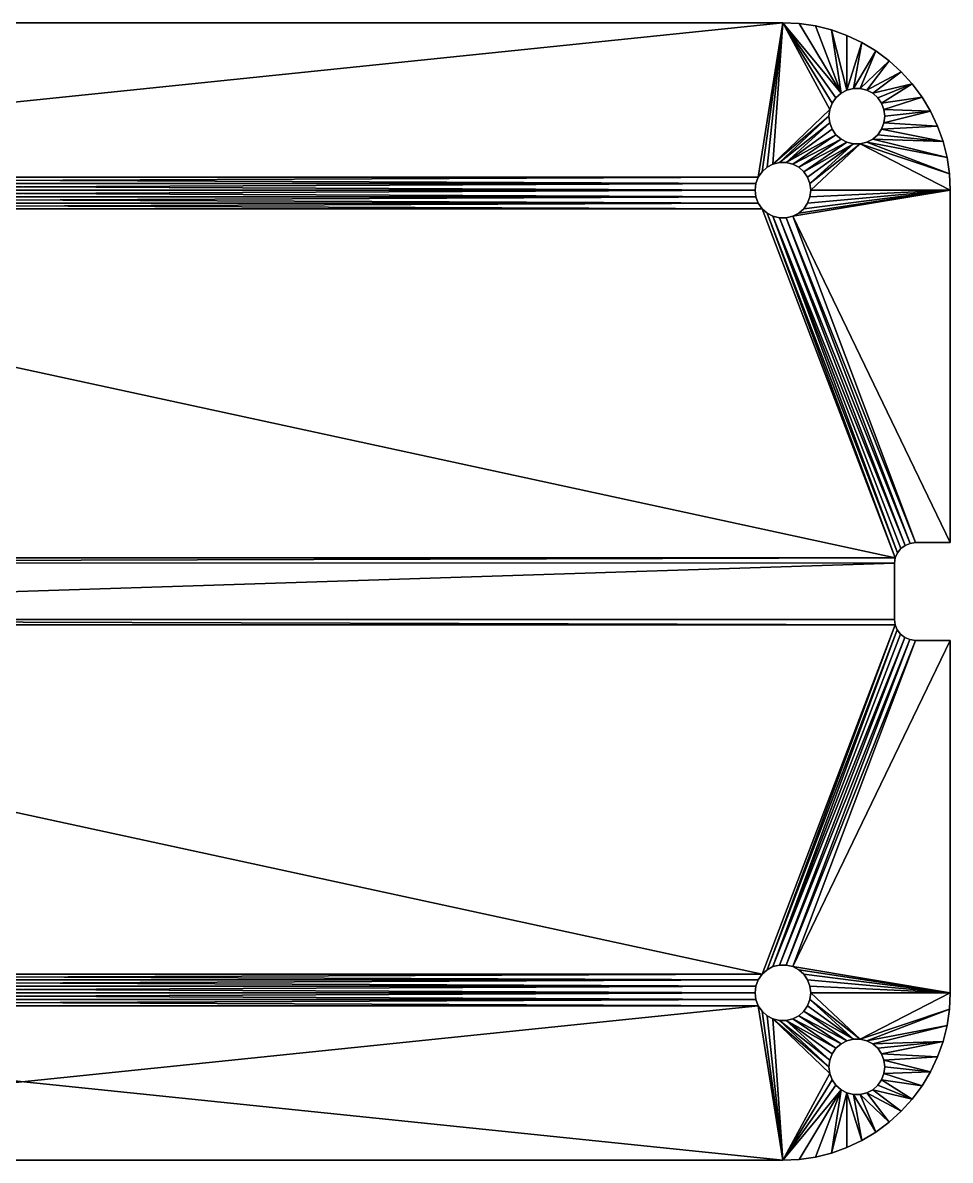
# Model space of a CAD drawing. Extents: x -30875 to 30527, y -21720 to 15906.
# Drawn here: x -174 to 30527, y -21720 to 15906 of the extents above; entities that cross this region are included whole.
import ezdxf

# ---------------------------------------------------------------- set-up
doc = ezdxf.new("R2010")
doc.units = 0
doc.layers.get('0').update_dxf_attribs({"linetype": 'CONTINUOUS'})

msp = doc.modelspace()

# ---------------------------------------------------------------- linework, layer by layer
at = {"color": 7}
for points in [[(24987, 15906), (-24517, 10795), (-25335, 15906), (24987, 15906)], [(24987, 15906), (-25335, 15906), (24987, 15906, -692), (24987, 15906)], [(24987, 15906, -692), (-25335, 15906), (-25335, 15906, -692), (24987, 15906, -692)], [(24987, 15906, -692), (-25335, 15906, -692), (-24517, 10795, -692), (24987, 15906, -692)], [(24169, 10795), (-24517, 10795), (24987, 15906), (24169, 10795)], [(-24517, 10795, -692), (24169, 10795, -692), (24987, 15906, -692), (-24517, 10795, -692)], [(24987, 15906), (24296, 10978), (24169, 10795), (24987, 15906)], [(24987, 15906, -692), (24169, 10795, -692), (24296, 10978, -692), (24987, 15906, -692)], [(24987, 15906), (24462, 11126), (24296, 10978), (24987, 15906)], [(24987, 15906, -692), (24296, 10978, -692), (24462, 11126, -692), (24987, 15906, -692)], [(24659, 11229), (24462, 11126), (24987, 15906), (24659, 11229)], [(24462, 11126, -692), (24659, 11229, -692), (24987, 15906, -692), (24462, 11126, -692)], [(26539, 13035), (24659, 11229), (24987, 15906), (26539, 13035)], [(26539, 13035, -692), (24987, 15906, -692), (24659, 11229, -692), (26539, 13035, -692)], [(25530, 15879), (26911, 13574), (24987, 15906), (25530, 15879)], [(24987, 15906), (26911, 13574), (26744, 13427), (24987, 15906)], [(24987, 15906), (26744, 13427), (26618, 13243), (24987, 15906)], [(26539, 13035), (24987, 15906), (26618, 13243), (26539, 13035)], [(25530, 15879, -692), (25530, 15879), (24987, 15906, -692), (25530, 15879, -692)], [(24987, 15906, -692), (25530, 15879), (24987, 15906), (24987, 15906, -692)], [(25530, 15879, -692), (24987, 15906, -692), (26911, 13574, -692), (25530, 15879, -692)], [(26911, 13574, -692), (24987, 15906, -692), (26744, 13427, -692), (26911, 13574, -692)], [(26744, 13427, -692), (24987, 15906, -692), (26618, 13243, -692), (26744, 13427, -692)], [(26618, 13243, -692), (24987, 15906, -692), (26539, 13035, -692), (26618, 13243, -692)], [(25530, 15879), (26068, 15800), (26911, 13574), (25530, 15879)], [(26068, 15800, -692), (26068, 15800), (25530, 15879, -692), (26068, 15800, -692)], [(25530, 15879, -692), (26068, 15800), (25530, 15879), (25530, 15879, -692)], [(26911, 13574, -692), (26068, 15800, -692), (25530, 15879, -692), (26911, 13574, -692)], [(26911, 13574), (26068, 15800), (26595, 15667), (26911, 13574)], [(26595, 15667, -692), (26595, 15667), (26068, 15800, -692), (26595, 15667, -692)], [(26068, 15800, -692), (26595, 15667), (26068, 15800), (26068, 15800, -692)], [(26911, 13574, -692), (26595, 15667, -692), (26068, 15800, -692), (26911, 13574, -692)], [(26911, 13574), (26595, 15667), (27108, 13678), (26911, 13574)], [(27108, 13678), (26595, 15667), (27107, 15484), (27108, 13678)], [(27107, 15484, -692), (27107, 15484), (26595, 15667, -692), (27107, 15484, -692)], [(26595, 15667, -692), (27107, 15484), (26595, 15667), (26595, 15667, -692)], [(27108, 13678, -692), (27107, 15484, -692), (26595, 15667, -692), (27108, 13678, -692)], [(27108, 13678, -692), (26595, 15667, -692), (26911, 13574, -692), (27108, 13678, -692)], [(27108, 13678), (27107, 15484), (27598, 15252), (27108, 13678)], [(27598, 15252, -692), (27598, 15252), (27107, 15484, -692), (27598, 15252, -692)], [(27107, 15484, -692), (27598, 15252), (27107, 15484), (27107, 15484, -692)], [(27108, 13678, -692), (27598, 15252, -692), (27107, 15484, -692), (27108, 13678, -692)], [(27108, 13678), (27598, 15252), (27324, 13731), (27108, 13678)], [(27324, 13731, -692), (27598, 15252, -692), (27108, 13678, -692), (27324, 13731, -692)], [(27324, 13731), (27598, 15252), (28065, 14972), (27324, 13731)], [(27324, 13731, -692), (28065, 14972, -692), (27598, 15252, -692), (27324, 13731, -692)], [(28065, 14972, -692), (28065, 14972), (27598, 15252, -692), (28065, 14972, -692)], [(27598, 15252, -692), (28065, 14972), (27598, 15252), (27598, 15252, -692)], [(27324, 13731), (28065, 14972), (27547, 13731), (27324, 13731)], [(27547, 13731, -692), (28065, 14972, -692), (27324, 13731, -692), (27547, 13731, -692)], [(27547, 13731), (28065, 14972), (28501, 14649), (27547, 13731)], [(27547, 13731, -692), (28501, 14649, -692), (28065, 14972, -692), (27547, 13731, -692)], [(28501, 14649, -692), (28501, 14649), (28065, 14972, -692), (28501, 14649, -692)], [(28065, 14972, -692), (28501, 14649), (28065, 14972), (28065, 14972, -692)], [(27547, 13731), (28501, 14649), (27763, 13678), (27547, 13731)], [(27763, 13678, -692), (28501, 14649, -692), (27547, 13731, -692), (27763, 13678, -692)], [(27763, 13678), (28501, 14649), (28904, 14283), (27763, 13678)], [(27763, 13678, -692), (28904, 14283, -692), (28501, 14649, -692), (27763, 13678, -692)], [(28904, 14283, -692), (28904, 14283), (28501, 14649, -692), (28904, 14283, -692)], [(28501, 14649, -692), (28904, 14283), (28501, 14649), (28501, 14649, -692)], [(27763, 13678), (28904, 14283), (27960, 13574), (27763, 13678)], [(27960, 13574, -692), (28904, 14283, -692), (27763, 13678, -692), (27960, 13574, -692)], [(27960, 13574), (28904, 14283), (29269, 13881), (27960, 13574)], [(27960, 13574, -692), (29269, 13881, -692), (28904, 14283, -692), (27960, 13574, -692)], [(29269, 13881, -692), (29269, 13881), (28904, 14283, -692), (29269, 13881, -692)], [(28904, 14283, -692), (29269, 13881), (28904, 14283), (28904, 14283, -692)], [(26911, 13574), (26911, 13574, -692), (26744, 13427), (26911, 13574)], [(26744, 13427), (26911, 13574, -692), (26744, 13427, -692), (26744, 13427)], [(27108, 13678), (27108, 13678, -692), (26911, 13574), (27108, 13678)], [(26911, 13574), (27108, 13678, -692), (26911, 13574, -692), (26911, 13574)], [(27324, 13731), (27324, 13731, -692), (27108, 13678), (27324, 13731)], [(27108, 13678), (27324, 13731, -692), (27108, 13678, -692), (27108, 13678)], [(27547, 13731), (27547, 13731, -692), (27324, 13731), (27547, 13731)], [(27324, 13731), (27547, 13731, -692), (27324, 13731, -692), (27324, 13731)], [(27763, 13678), (27763, 13678, -692), (27547, 13731), (27763, 13678)], [(27547, 13731), (27763, 13678, -692), (27547, 13731, -692), (27547, 13731)], [(27960, 13574), (27960, 13574, -692), (27763, 13678), (27960, 13574)], [(27763, 13678), (27960, 13574, -692), (27763, 13678, -692), (27763, 13678)], [(27960, 13574), (29269, 13881), (28126, 13427), (27960, 13574)], [(28126, 13427, -692), (29269, 13881, -692), (27960, 13574, -692), (28126, 13427, -692)], [(28126, 13427), (28126, 13427, -692), (27960, 13574), (28126, 13427)], [(27960, 13574), (28126, 13427, -692), (27960, 13574, -692), (27960, 13574)], [(28126, 13427), (29269, 13881), (28253, 13243), (28126, 13427)], [(28253, 13243, -692), (29269, 13881, -692), (28126, 13427, -692), (28253, 13243, -692)], [(28253, 13243), (29269, 13881), (29593, 13444), (28253, 13243)], [(28253, 13243, -692), (29593, 13444, -692), (29269, 13881, -692), (28253, 13243, -692)], [(29593, 13444, -692), (29593, 13444), (29269, 13881, -692), (29593, 13444, -692)], [(29269, 13881, -692), (29593, 13444), (29269, 13881), (29269, 13881, -692)], [(26618, 13243), (26618, 13243, -692), (26539, 13035), (26618, 13243)], [(26539, 13035), (26618, 13243, -692), (26539, 13035, -692), (26539, 13035)], [(26744, 13427), (26744, 13427, -692), (26618, 13243), (26744, 13427)], [(26618, 13243), (26744, 13427, -692), (26618, 13243, -692), (26618, 13243)], [(28253, 13243), (28253, 13243, -692), (28126, 13427), (28253, 13243)], [(28126, 13427), (28253, 13243, -692), (28126, 13427, -692), (28126, 13427)], [(28253, 13243), (29593, 13444), (28332, 13035), (28253, 13243)], [(28332, 13035, -692), (29593, 13444, -692), (28253, 13243, -692), (28332, 13035, -692)], [(28332, 13035), (28332, 13035, -692), (28253, 13243), (28332, 13035)], [(28253, 13243), (28332, 13035, -692), (28253, 13243, -692), (28253, 13243)], [(28332, 13035), (29593, 13444), (29873, 12978), (28332, 13035)], [(28332, 13035, -692), (29873, 12978, -692), (29593, 13444, -692), (28332, 13035, -692)], [(29873, 12978, -692), (29873, 12978), (29593, 13444, -692), (29873, 12978, -692)], [(29593, 13444, -692), (29873, 12978), (29593, 13444), (29593, 13444, -692)], [(26512, 12814), (24659, 11229), (26539, 13035), (26512, 12814)], [(26539, 13035, -692), (24659, 11229, -692), (26512, 12814, -692), (26539, 13035, -692)], [(26512, 12814), (24876, 11283), (24659, 11229), (26512, 12814)], [(26512, 12814, -692), (24659, 11229, -692), (24876, 11283, -692), (26512, 12814, -692)], [(26539, 12593), (24876, 11283), (26512, 12814), (26539, 12593)], [(26512, 12814, -692), (24876, 11283, -692), (26539, 12593, -692), (26512, 12814, -692)], [(26539, 13035), (26539, 13035, -692), (26512, 12814), (26539, 13035)], [(26512, 12814), (26539, 13035, -692), (26512, 12814, -692), (26512, 12814)], [(26512, 12814), (26512, 12814, -692), (26539, 12593), (26512, 12814)], [(26539, 12593), (26512, 12814, -692), (26539, 12593, -692), (26539, 12593)], [(28332, 13035), (29873, 12978), (28359, 12814), (28332, 13035)], [(28359, 12814), (28359, 12814, -692), (28332, 13035), (28359, 12814)], [(28332, 13035), (28359, 12814, -692), (28332, 13035, -692), (28332, 13035)], [(28359, 12814, -692), (29873, 12978, -692), (28332, 13035, -692), (28359, 12814, -692)], [(28359, 12814), (29873, 12978), (28332, 12593), (28359, 12814)], [(28332, 12593), (29873, 12978), (30105, 12486), (28332, 12593)], [(28332, 12593, -692), (30105, 12486, -692), (29873, 12978, -692), (28332, 12593, -692)], [(28332, 12593, -692), (29873, 12978, -692), (28359, 12814, -692), (28332, 12593, -692)], [(28332, 12593), (28332, 12593, -692), (28359, 12814), (28332, 12593)], [(28359, 12814), (28332, 12593, -692), (28359, 12814, -692), (28359, 12814)], [(30105, 12486, -692), (30105, 12486), (29873, 12978, -692), (30105, 12486, -692)], [(29873, 12978, -692), (30105, 12486), (29873, 12978), (29873, 12978, -692)], [(26539, 12593), (25098, 11283), (24876, 11283), (26539, 12593)], [(26539, 12593, -692), (24876, 11283, -692), (25098, 11283, -692), (26539, 12593, -692)], [(26618, 12385), (25098, 11283), (26539, 12593), (26618, 12385)], [(25098, 11283, -692), (26618, 12385, -692), (26539, 12593, -692), (25098, 11283, -692)], [(26539, 12593), (26539, 12593, -692), (26618, 12385), (26539, 12593)], [(26618, 12385), (26539, 12593, -692), (26618, 12385, -692), (26618, 12385)], [(28332, 12593), (30105, 12486), (28253, 12385), (28332, 12593)], [(28253, 12385), (28253, 12385, -692), (28332, 12593), (28253, 12385)], [(28332, 12593), (28253, 12385, -692), (28332, 12593, -692), (28332, 12593)], [(28253, 12385, -692), (30105, 12486, -692), (28332, 12593, -692), (28253, 12385, -692)], [(28253, 12385), (30105, 12486), (30288, 11974), (28253, 12385)], [(28253, 12385, -692), (30288, 11974, -692), (30105, 12486, -692), (28253, 12385, -692)], [(30288, 11974, -692), (30288, 11974), (30105, 12486, -692), (30288, 11974, -692)], [(30105, 12486, -692), (30288, 11974), (30105, 12486), (30105, 12486, -692)], [(26744, 12202), (25098, 11283), (26618, 12385), (26744, 12202)], [(25098, 11283, -692), (26744, 12202, -692), (26618, 12385, -692), (25098, 11283, -692)], [(26744, 12202), (25314, 11229), (25098, 11283), (26744, 12202)], [(25314, 11229, -692), (26744, 12202, -692), (25098, 11283, -692), (25314, 11229, -692)], [(26911, 12055), (25314, 11229), (26744, 12202), (26911, 12055)], [(25314, 11229, -692), (26911, 12055, -692), (26744, 12202, -692), (25314, 11229, -692)], [(26911, 12055), (25511, 11126), (25314, 11229), (26911, 12055)], [(25511, 11126, -692), (26911, 12055, -692), (25314, 11229, -692), (25511, 11126, -692)], [(27108, 11951), (25511, 11126), (26911, 12055), (27108, 11951)], [(25511, 11126, -692), (27108, 11951, -692), (26911, 12055, -692), (25511, 11126, -692)], [(26618, 12385), (26618, 12385, -692), (26744, 12202), (26618, 12385)], [(26744, 12202), (26618, 12385, -692), (26744, 12202, -692), (26744, 12202)], [(26744, 12202), (26744, 12202, -692), (26911, 12055), (26744, 12202)], [(26911, 12055), (26744, 12202, -692), (26911, 12055, -692), (26911, 12055)], [(26911, 12055), (26911, 12055, -692), (27108, 11951), (26911, 12055)], [(27108, 11951), (26911, 12055, -692), (27108, 11951, -692), (27108, 11951)], [(27960, 12055), (30420, 11447), (27763, 11951), (27960, 12055)], [(27763, 11951), (27763, 11951, -692), (27960, 12055), (27763, 11951)], [(27960, 12055), (27763, 11951, -692), (27960, 12055, -692), (27960, 12055)], [(27763, 11951, -692), (30420, 11447, -692), (27960, 12055, -692), (27763, 11951, -692)], [(28126, 12202), (30288, 11974), (27960, 12055), (28126, 12202)], [(27960, 12055), (27960, 12055, -692), (28126, 12202), (27960, 12055)], [(28126, 12202), (27960, 12055, -692), (28126, 12202, -692), (28126, 12202)], [(27960, 12055, -692), (30288, 11974, -692), (28126, 12202, -692), (27960, 12055, -692)], [(27960, 12055), (30288, 11974), (30420, 11447), (27960, 12055)], [(27960, 12055, -692), (30420, 11447, -692), (30288, 11974, -692), (27960, 12055, -692)], [(28253, 12385), (30288, 11974), (28126, 12202), (28253, 12385)], [(28126, 12202), (28126, 12202, -692), (28253, 12385), (28126, 12202)], [(28253, 12385), (28126, 12202, -692), (28253, 12385, -692), (28253, 12385)], [(28126, 12202, -692), (30288, 11974, -692), (28253, 12385, -692), (28126, 12202, -692)], [(27108, 11951), (25678, 10978), (25511, 11126), (27108, 11951)], [(25678, 10978, -692), (27108, 11951, -692), (25511, 11126, -692), (25678, 10978, -692)], [(27324, 11898), (25678, 10978), (27108, 11951), (27324, 11898)], [(25678, 10978, -692), (27324, 11898, -692), (27108, 11951, -692), (25678, 10978, -692)], [(27324, 11898), (25804, 10795), (25678, 10978), (27324, 11898)], [(25804, 10795, -692), (27324, 11898, -692), (25678, 10978, -692), (25804, 10795, -692)], [(27324, 11898), (25883, 10587), (25804, 10795), (27324, 11898)], [(25883, 10587, -692), (27324, 11898, -692), (25804, 10795, -692), (25883, 10587, -692)], [(25910, 10366), (25883, 10587), (27547, 11898), (25910, 10366)], [(27547, 11898), (25883, 10587), (27324, 11898), (27547, 11898)], [(25910, 10366, -692), (27547, 11898, -692), (25883, 10587, -692), (25910, 10366, -692)], [(25883, 10587, -692), (27547, 11898, -692), (27324, 11898, -692), (25883, 10587, -692)], [(27547, 11898), (30527, 10366), (25910, 10366), (27547, 11898)], [(25910, 10366, -692), (30527, 10366, -692), (27547, 11898, -692), (25910, 10366, -692)], [(27108, 11951), (27108, 11951, -692), (27324, 11898), (27108, 11951)], [(27324, 11898), (27108, 11951, -692), (27324, 11898, -692), (27324, 11898)], [(27324, 11898), (27324, 11898, -692), (27547, 11898), (27324, 11898)], [(27547, 11898), (27324, 11898, -692), (27547, 11898, -692), (27547, 11898)], [(27763, 11951), (30500, 10909), (27547, 11898), (27763, 11951)], [(27547, 11898), (27547, 11898, -692), (27763, 11951), (27547, 11898)], [(27763, 11951), (27547, 11898, -692), (27763, 11951, -692), (27763, 11951)], [(27547, 11898, -692), (30500, 10909, -692), (27763, 11951, -692), (27547, 11898, -692)], [(27547, 11898), (30500, 10909), (30527, 10366), (27547, 11898)], [(30527, 10366, -692), (30500, 10909, -692), (27547, 11898, -692), (30527, 10366, -692)], [(27763, 11951), (30420, 11447), (30500, 10909), (27763, 11951)], [(27763, 11951, -692), (30500, 10909, -692), (30420, 11447, -692), (27763, 11951, -692)], [(30420, 11447, -692), (30420, 11447), (30288, 11974, -692), (30420, 11447, -692)], [(30288, 11974, -692), (30420, 11447), (30288, 11974), (30288, 11974, -692)], [(30500, 10909, -692), (30500, 10909), (30420, 11447, -692), (30500, 10909, -692)], [(30420, 11447, -692), (30500, 10909), (30420, 11447), (30420, 11447, -692)], [(24169, 10795, -692), (24169, 10795), (24296, 10978, -692), (24169, 10795, -692)], [(24296, 10978, -692), (24169, 10795), (24296, 10978), (24296, 10978, -692)], [(24296, 10978, -692), (24296, 10978), (24462, 11126, -692), (24296, 10978, -692)], [(24462, 11126, -692), (24296, 10978), (24462, 11126), (24462, 11126, -692)], [(24462, 11126, -692), (24462, 11126), (24659, 11229, -692), (24462, 11126, -692)], [(24659, 11229, -692), (24462, 11126), (24659, 11229), (24659, 11229, -692)], [(24659, 11229, -692), (24659, 11229), (24876, 11283, -692), (24659, 11229, -692)], [(24876, 11283, -692), (24659, 11229), (24876, 11283), (24876, 11283, -692)], [(24876, 11283, -692), (24876, 11283), (25098, 11283, -692), (24876, 11283, -692)], [(25098, 11283, -692), (24876, 11283), (25098, 11283), (25098, 11283, -692)], [(25098, 11283, -692), (25098, 11283), (25314, 11229, -692), (25098, 11283, -692)], [(25314, 11229, -692), (25098, 11283), (25314, 11229), (25314, 11229, -692)], [(25314, 11229, -692), (25314, 11229), (25511, 11126, -692), (25314, 11229, -692)], [(25511, 11126, -692), (25314, 11229), (25511, 11126), (25511, 11126, -692)], [(25511, 11126, -692), (25511, 11126), (25678, 10978, -692), (25511, 11126, -692)], [(25678, 10978, -692), (25511, 11126), (25678, 10978), (25678, 10978, -692)], [(25678, 10978, -692), (25678, 10978), (25804, 10795, -692), (25678, 10978, -692)], [(25804, 10795, -692), (25678, 10978), (25804, 10795), (25804, 10795, -692)], [(24169, 10795), (-24438, 10587), (-24517, 10795), (24169, 10795)], [(-24438, 10587, -692), (24090, 10587, -692), (-24517, 10795, -692), (-24438, 10587, -692)], [(-24517, 10795, -692), (24090, 10587, -692), (24169, 10795, -692), (-24517, 10795, -692)], [(24090, 10587), (-24438, 10587), (24169, 10795), (24090, 10587)], [(24090, 10587), (-24411, 10366), (-24438, 10587), (24090, 10587)], [(-24411, 10366, -692), (24064, 10366, -692), (-24438, 10587, -692), (-24411, 10366, -692)], [(-24438, 10587, -692), (24064, 10366, -692), (24090, 10587, -692), (-24438, 10587, -692)], [(24064, 10366), (-24411, 10366), (24090, 10587), (24064, 10366)], [(24064, 10366, -692), (24064, 10366), (24090, 10587, -692), (24064, 10366, -692)], [(24090, 10587, -692), (24064, 10366), (24090, 10587), (24090, 10587, -692)], [(24090, 10587, -692), (24090, 10587), (24169, 10795, -692), (24090, 10587, -692)], [(24169, 10795, -692), (24090, 10587), (24169, 10795), (24169, 10795, -692)], [(25804, 10795, -692), (25804, 10795), (25883, 10587, -692), (25804, 10795, -692)], [(25883, 10587, -692), (25804, 10795), (25883, 10587), (25883, 10587, -692)], [(25883, 10587, -692), (25883, 10587), (25910, 10366, -692), (25883, 10587, -692)], [(25910, 10366, -692), (25883, 10587), (25910, 10366), (25910, 10366, -692)], [(30527, 10366, -692), (30527, 10366), (30500, 10909, -692), (30527, 10366, -692)], [(30500, 10909, -692), (30527, 10366), (30500, 10909), (30500, 10909, -692)], [(24090, 10145), (-24438, 10145), (24064, 10366), (24090, 10145)], [(24064, 10366), (-24438, 10145), (-24411, 10366), (24064, 10366)], [(-24438, 10145, -692), (24090, 10145, -692), (-24411, 10366, -692), (-24438, 10145, -692)], [(-24411, 10366, -692), (24090, 10145, -692), (24064, 10366, -692), (-24411, 10366, -692)], [(24090, 10145, -692), (24090, 10145), (24064, 10366, -692), (24090, 10145, -692)], [(24064, 10366, -692), (24090, 10145), (24064, 10366), (24064, 10366, -692)], [(30527, 10366), (30527, -1291), (25314, 9503), (30527, 10366)], [(25511, 9606), (30527, 10366), (25314, 9503), (25511, 9606)], [(30527, -1291, -692), (30527, 10366, -692), (25314, 9503, -692), (30527, -1291, -692)], [(25314, 9503, -692), (30527, 10366, -692), (25511, 9606, -692), (25314, 9503, -692)], [(25678, 9754), (30527, 10366), (25511, 9606), (25678, 9754)], [(25511, 9606, -692), (30527, 10366, -692), (25678, 9754, -692), (25511, 9606, -692)], [(25804, 9937), (30527, 10366), (25678, 9754), (25804, 9937)], [(25678, 9754, -692), (30527, 10366, -692), (25804, 9937, -692), (25678, 9754, -692)], [(25883, 10145), (30527, 10366), (25804, 9937), (25883, 10145)], [(25804, 9937, -692), (30527, 10366, -692), (25883, 10145, -692), (25804, 9937, -692)], [(25910, 10366), (30527, 10366), (25883, 10145), (25910, 10366)], [(25910, 10366, -692), (25910, 10366), (25883, 10145, -692), (25910, 10366, -692)], [(25883, 10145, -692), (25910, 10366), (25883, 10145), (25883, 10145, -692)], [(25883, 10145, -692), (30527, 10366, -692), (25910, 10366, -692), (25883, 10145, -692)], [(30527, -1291), (30527, 10366), (30527, -1291, -692), (30527, -1291)], [(30527, -1291, -692), (30527, 10366), (30527, 10366, -692), (30527, -1291, -692)], [(24296, 9754), (-24644, 9754), (24169, 9937), (24296, 9754)], [(24169, 9937), (-24644, 9754), (-24517, 9937), (24169, 9937)], [(-24644, 9754, -692), (24296, 9754, -692), (-24517, 9937, -692), (-24644, 9754, -692)], [(24169, 9937), (-24517, 9937), (24090, 10145), (24169, 9937)], [(24090, 10145), (-24517, 9937), (-24438, 10145), (24090, 10145)], [(-24517, 9937, -692), (24169, 9937, -692), (-24438, 10145, -692), (-24517, 9937, -692)], [(-24517, 9937, -692), (24296, 9754, -692), (24169, 9937, -692), (-24517, 9937, -692)], [(-24438, 10145, -692), (24169, 9937, -692), (24090, 10145, -692), (-24438, 10145, -692)], [(24169, 9937, -692), (24169, 9937), (24090, 10145, -692), (24169, 9937, -692)], [(24090, 10145, -692), (24169, 9937), (24090, 10145), (24090, 10145, -692)], [(24296, 9754, -692), (24296, 9754), (24169, 9937, -692), (24296, 9754, -692)], [(24169, 9937, -692), (24296, 9754), (24169, 9937), (24169, 9937, -692)], [(25804, 9937, -692), (25804, 9937), (25678, 9754, -692), (25804, 9937, -692)], [(25678, 9754, -692), (25804, 9937), (25678, 9754), (25678, 9754, -692)], [(25883, 10145, -692), (25883, 10145), (25804, 9937, -692), (25883, 10145, -692)], [(25804, 9937, -692), (25883, 10145), (25804, 9937), (25804, 9937, -692)], [(28708, -1790), (-29056, -1788), (-24644, 9754), (28708, -1790)], [(-24644, 9754, -692), (-29056, -1788, -692), (28708, -1790, -692), (-24644, 9754, -692)], [(24296, 9754), (28708, -1790), (-24644, 9754), (24296, 9754)], [(28708, -1790, -692), (24296, 9754, -692), (-24644, 9754, -692), (28708, -1790, -692)], [(24462, 9606), (28708, -1790), (24296, 9754), (24462, 9606)], [(24462, 9606, -692), (24462, 9606), (24296, 9754, -692), (24462, 9606, -692)], [(24296, 9754, -692), (24462, 9606), (24296, 9754), (24296, 9754, -692)], [(28708, -1790, -692), (24462, 9606, -692), (24296, 9754, -692), (28708, -1790, -692)], [(24659, 9503), (28779, -1627), (24462, 9606), (24659, 9503)], [(24462, 9606), (28779, -1627), (28708, -1790), (24462, 9606)], [(24659, 9503, -692), (24659, 9503), (24462, 9606, -692), (24659, 9503, -692)], [(24462, 9606, -692), (24659, 9503), (24462, 9606), (24462, 9606, -692)], [(28779, -1627, -692), (24659, 9503, -692), (24462, 9606, -692), (28779, -1627, -692)], [(28779, -1627, -692), (24462, 9606, -692), (28708, -1790, -692), (28779, -1627, -692)], [(24876, 9449), (29032, -1381), (24659, 9503), (24876, 9449)], [(24659, 9503), (29032, -1381), (28889, -1487), (24659, 9503)], [(24659, 9503), (28889, -1487), (28779, -1627), (24659, 9503)], [(24876, 9449, -692), (24876, 9449), (24659, 9503, -692), (24876, 9449, -692)], [(24659, 9503, -692), (24876, 9449), (24659, 9503), (24659, 9503, -692)], [(29032, -1381, -692), (24876, 9449, -692), (24659, 9503, -692), (29032, -1381, -692)], [(29032, -1381, -692), (24659, 9503, -692), (28889, -1487, -692), (29032, -1381, -692)], [(28889, -1487, -692), (24659, 9503, -692), (28779, -1627, -692), (28889, -1487, -692)], [(25098, 9449), (29196, -1314), (24876, 9449), (25098, 9449)], [(24876, 9449), (29196, -1314), (29032, -1381), (24876, 9449)], [(25098, 9449, -692), (25098, 9449), (24876, 9449, -692), (25098, 9449, -692)], [(24876, 9449, -692), (25098, 9449), (24876, 9449), (24876, 9449, -692)], [(29196, -1314, -692), (25098, 9449, -692), (24876, 9449, -692), (29196, -1314, -692)], [(29196, -1314, -692), (24876, 9449, -692), (29032, -1381, -692), (29196, -1314, -692)], [(25314, 9503), (29373, -1291), (25098, 9449), (25314, 9503)], [(25314, 9503, -692), (25314, 9503), (25098, 9449, -692), (25314, 9503, -692)], [(25098, 9449, -692), (25314, 9503), (25098, 9449), (25098, 9449, -692)], [(29373, -1291, -692), (25314, 9503, -692), (25098, 9449, -692), (29373, -1291, -692)], [(25098, 9449), (29373, -1291), (29196, -1314), (25098, 9449)], [(29373, -1291, -692), (25098, 9449, -692), (29196, -1314, -692), (29373, -1291, -692)], [(25511, 9606, -692), (25511, 9606), (25314, 9503, -692), (25511, 9606, -692)], [(25314, 9503, -692), (25511, 9606), (25314, 9503), (25314, 9503, -692)], [(25314, 9503), (30527, -1291), (29373, -1291), (25314, 9503)], [(30527, -1291, -692), (25314, 9503, -692), (29373, -1291, -692), (30527, -1291, -692)], [(25678, 9754, -692), (25678, 9754), (25511, 9606, -692), (25678, 9754, -692)], [(25511, 9606, -692), (25678, 9754), (25511, 9606), (25511, 9606, -692)], [(28779, -1627, -692), (28779, -1627), (28889, -1487, -692), (28779, -1627, -692)], [(28889, -1487, -692), (28779, -1627), (28889, -1487), (28889, -1487, -692)], [(28889, -1487, -692), (28889, -1487), (29032, -1381, -692), (28889, -1487, -692)], [(29032, -1381, -692), (28889, -1487), (29032, -1381), (29032, -1381, -692)], [(29032, -1381, -692), (29032, -1381), (29196, -1314, -692), (29032, -1381, -692)], [(29196, -1314, -692), (29032, -1381), (29196, -1314), (29196, -1314, -692)], [(29196, -1314, -692), (29196, -1314), (29373, -1291, -692), (29196, -1314, -692)], [(29373, -1291, -692), (29196, -1314), (29373, -1291), (29373, -1291, -692)], [(29373, -1291), (30527, -1291), (29373, -1291, -692), (29373, -1291)], [(29373, -1291, -692), (30527, -1291), (30527, -1291, -692), (29373, -1291, -692)], [(28708, -1790), (-29028, -1961), (-29056, -1788), (28708, -1790)], [(-29056, -1788, -692), (-29028, -1961, -692), (28708, -1790, -692), (-29056, -1788, -692)], [(28680, -1965), (-29028, -1961), (28708, -1790), (28680, -1965)], [(28708, -1790, -692), (-29028, -1961, -692), (28680, -1965, -692), (28708, -1790, -692)], [(28680, -1965, -692), (28680, -1965), (28708, -1790, -692), (28680, -1965, -692)], [(28708, -1790, -692), (28680, -1965), (28708, -1790), (28708, -1790, -692)], [(28708, -1790, -692), (28708, -1790), (28779, -1627, -692), (28708, -1790, -692)], [(28779, -1627, -692), (28708, -1790), (28779, -1627), (28779, -1627, -692)], [(-29028, -1961), (28680, -1965), (-29028, -3830), (-29028, -1961)], [(28680, -1965, -692), (-29028, -1961, -692), (-29028, -3830, -692), (28680, -1965, -692)], [(-29028, -3830), (28680, -1965), (28680, -3830), (-29028, -3830)], [(28680, -1965, -692), (-29028, -3830, -692), (28680, -3830, -692), (28680, -1965, -692)], [(28680, -3830), (28680, -1965), (28680, -3830, -692), (28680, -3830)], [(28680, -3830, -692), (28680, -1965), (28680, -1965, -692), (28680, -3830, -692)], [(-29052, -4009), (-29028, -3830), (28704, -4009), (-29052, -4009)], [(28704, -4009, -692), (-29028, -3830, -692), (-29052, -4009, -692), (28704, -4009, -692)], [(28704, -4009), (24296, -15567), (-29052, -4009), (28704, -4009)], [(-29052, -4009), (24296, -15567), (-24644, -15567), (-29052, -4009)], [(28704, -4009, -692), (-29052, -4009, -692), (24296, -15567, -692), (28704, -4009, -692)], [(24296, -15567, -692), (-29052, -4009, -692), (-24644, -15567, -692), (24296, -15567, -692)], [(-29028, -3830), (28680, -3830), (28704, -4009), (-29028, -3830)], [(28680, -3830, -692), (-29028, -3830, -692), (28704, -4009, -692), (28680, -3830, -692)], [(28704, -4009), (24462, -15420), (24296, -15567), (28704, -4009)], [(24462, -15420, -692), (28704, -4009, -692), (24296, -15567, -692), (24462, -15420, -692)], [(28773, -4176), (24462, -15420), (28704, -4009), (28773, -4176)], [(24462, -15420, -692), (28773, -4176, -692), (28704, -4009, -692), (24462, -15420, -692)], [(28704, -4009, -692), (28704, -4009), (28680, -3830, -692), (28704, -4009, -692)], [(28680, -3830, -692), (28704, -4009), (28680, -3830), (28680, -3830, -692)], [(28773, -4176, -692), (28773, -4176), (28704, -4009, -692), (28773, -4176, -692)], [(28704, -4009, -692), (28773, -4176), (28704, -4009), (28704, -4009, -692)], [(24462, -15420), (28773, -4176), (24659, -15316), (24462, -15420)], [(24659, -15316, -692), (28773, -4176, -692), (24462, -15420, -692), (24659, -15316, -692)], [(24659, -15316), (28773, -4176), (28883, -4320), (24659, -15316)], [(24659, -15316, -692), (28883, -4320, -692), (28773, -4176, -692), (24659, -15316, -692)], [(24659, -15316), (28883, -4320), (29026, -4430), (24659, -15316)], [(24659, -15316, -692), (29026, -4430, -692), (28883, -4320, -692), (24659, -15316, -692)], [(24659, -15316), (29026, -4430), (24876, -15263), (24659, -15316)], [(24876, -15263, -692), (29026, -4430, -692), (24659, -15316, -692), (24876, -15263, -692)], [(24876, -15263), (29026, -4430), (29193, -4499), (24876, -15263)], [(24876, -15263, -692), (29193, -4499, -692), (29026, -4430, -692), (24876, -15263, -692)], [(24876, -15263), (29193, -4499), (25098, -15263), (24876, -15263)], [(25098, -15263, -692), (29193, -4499, -692), (24876, -15263, -692), (25098, -15263, -692)], [(25098, -15263), (29193, -4499), (29373, -4523), (25098, -15263)], [(25098, -15263, -692), (29373, -4523, -692), (29193, -4499, -692), (25098, -15263, -692)], [(28883, -4320, -692), (28883, -4320), (28773, -4176, -692), (28883, -4320, -692)], [(28773, -4176, -692), (28883, -4320), (28773, -4176), (28773, -4176, -692)], [(29026, -4430, -692), (29026, -4430), (28883, -4320, -692), (29026, -4430, -692)], [(28883, -4320, -692), (29026, -4430), (28883, -4320), (28883, -4320, -692)], [(29193, -4499, -692), (29193, -4499), (29026, -4430, -692), (29193, -4499, -692)], [(29026, -4430, -692), (29193, -4499), (29026, -4430), (29026, -4430, -692)], [(29373, -4523, -692), (29373, -4523), (29193, -4499, -692), (29373, -4523, -692)], [(29193, -4499, -692), (29373, -4523), (29193, -4499), (29193, -4499, -692)], [(25098, -15263), (29373, -4523), (25314, -15316), (25098, -15263)], [(25314, -15316, -692), (29373, -4523, -692), (25098, -15263, -692), (25314, -15316, -692)], [(25314, -15316), (29373, -4523), (30527, -4523), (25314, -15316)], [(25314, -15316), (30527, -4523), (30527, -16180), (25314, -15316)], [(25314, -15316, -692), (30527, -16180, -692), (30527, -4523, -692), (25314, -15316, -692)], [(25314, -15316, -692), (30527, -4523, -692), (29373, -4523, -692), (25314, -15316, -692)], [(30527, -4523), (29373, -4523), (30527, -4523, -692), (30527, -4523)], [(30527, -4523, -692), (29373, -4523), (29373, -4523, -692), (30527, -4523, -692)], [(30527, -4523, -692), (30527, -16180, -692), (30527, -4523), (30527, -4523, -692)], [(30527, -4523), (30527, -16180, -692), (30527, -16180), (30527, -4523)], [(24296, -15567, -692), (24296, -15567), (24462, -15420, -692), (24296, -15567, -692)], [(24462, -15420, -692), (24296, -15567), (24462, -15420), (24462, -15420, -692)], [(24462, -15420, -692), (24462, -15420), (24659, -15316, -692), (24462, -15420, -692)], [(24659, -15316, -692), (24462, -15420), (24659, -15316), (24659, -15316, -692)], [(24659, -15316, -692), (24659, -15316), (24876, -15263, -692), (24659, -15316, -692)], [(24876, -15263, -692), (24659, -15316), (24876, -15263), (24876, -15263, -692)], [(24876, -15263, -692), (24876, -15263), (25098, -15263, -692), (24876, -15263, -692)], [(25098, -15263, -692), (24876, -15263), (25098, -15263), (25098, -15263, -692)], [(25098, -15263, -692), (25098, -15263), (25314, -15316, -692), (25098, -15263, -692)], [(25314, -15316, -692), (25098, -15263), (25314, -15316), (25314, -15316, -692)], [(25511, -15420), (25314, -15316), (30527, -16180), (25511, -15420)], [(25314, -15316, -692), (25314, -15316), (25511, -15420, -692), (25314, -15316, -692)], [(25511, -15420, -692), (25314, -15316), (25511, -15420), (25511, -15420, -692)], [(25511, -15420, -692), (30527, -16180, -692), (25314, -15316, -692), (25511, -15420, -692)], [(30527, -16180), (25678, -15567), (25511, -15420), (30527, -16180)], [(25511, -15420, -692), (25511, -15420), (25678, -15567, -692), (25511, -15420, -692)], [(25678, -15567, -692), (25511, -15420), (25678, -15567), (25678, -15567, -692)], [(25678, -15567, -692), (30527, -16180, -692), (25511, -15420, -692), (25678, -15567, -692)], [(24296, -15567), (-24517, -15751), (-24644, -15567), (24296, -15567)], [(24296, -15567, -692), (-24644, -15567, -692), (24169, -15751, -692), (24296, -15567, -692)], [(24169, -15751, -692), (-24644, -15567, -692), (-24517, -15751, -692), (24169, -15751, -692)], [(24169, -15751), (-24517, -15751), (24296, -15567), (24169, -15751)], [(24169, -15751), (-24438, -15959), (-24517, -15751), (24169, -15751)], [(24169, -15751, -692), (-24517, -15751, -692), (24090, -15959, -692), (24169, -15751, -692)], [(24090, -15959, -692), (-24517, -15751, -692), (-24438, -15959, -692), (24090, -15959, -692)], [(24090, -15959), (-24438, -15959), (24169, -15751), (24090, -15959)], [(24090, -15959, -692), (24090, -15959), (24169, -15751, -692), (24090, -15959, -692)], [(24169, -15751, -692), (24090, -15959), (24169, -15751), (24169, -15751, -692)], [(24169, -15751, -692), (24169, -15751), (24296, -15567, -692), (24169, -15751, -692)], [(24296, -15567, -692), (24169, -15751), (24296, -15567), (24296, -15567, -692)], [(30527, -16180), (25804, -15751), (25678, -15567), (30527, -16180)], [(25678, -15567, -692), (25678, -15567), (25804, -15751, -692), (25678, -15567, -692)], [(25804, -15751, -692), (25678, -15567), (25804, -15751), (25804, -15751, -692)], [(25804, -15751, -692), (30527, -16180, -692), (25678, -15567, -692), (25804, -15751, -692)], [(25883, -15959), (25804, -15751), (30527, -16180), (25883, -15959)], [(25804, -15751, -692), (25804, -15751), (25883, -15959, -692), (25804, -15751, -692)], [(25883, -15959, -692), (25804, -15751), (25883, -15959), (25883, -15959, -692)], [(25883, -15959, -692), (30527, -16180, -692), (25804, -15751, -692), (25883, -15959, -692)], [(24090, -15959), (-24411, -16180), (-24438, -15959), (24090, -15959)], [(24090, -15959, -692), (-24438, -15959, -692), (24064, -16180, -692), (24090, -15959, -692)], [(24064, -16180, -692), (-24438, -15959, -692), (-24411, -16180, -692), (24064, -16180, -692)], [(24064, -16180), (-24411, -16180), (24090, -15959), (24064, -16180)], [(24064, -16180, -692), (24064, -16180), (24090, -15959, -692), (24064, -16180, -692)], [(24090, -15959, -692), (24064, -16180), (24090, -15959), (24090, -15959, -692)], [(30527, -16180), (25910, -16180), (25883, -15959), (30527, -16180)], [(25883, -15959, -692), (25883, -15959), (25910, -16180, -692), (25883, -15959, -692)], [(25910, -16180, -692), (25883, -15959), (25910, -16180), (25910, -16180, -692)], [(25910, -16180, -692), (30527, -16180, -692), (25883, -15959, -692), (25910, -16180, -692)], [(-24438, -16401), (24090, -16401), (-24517, -16609), (-24438, -16401)], [(-24517, -16609), (24090, -16401), (24169, -16609), (-24517, -16609)], [(24169, -16609, -692), (-24438, -16401, -692), (-24517, -16609, -692), (24169, -16609, -692)], [(24090, -16401), (-24438, -16401), (24064, -16180), (24090, -16401)], [(24064, -16180), (-24438, -16401), (-24411, -16180), (24064, -16180)], [(24090, -16401, -692), (-24411, -16180, -692), (-24438, -16401, -692), (24090, -16401, -692)], [(24090, -16401, -692), (-24438, -16401, -692), (24169, -16609, -692), (24090, -16401, -692)], [(24064, -16180, -692), (-24411, -16180, -692), (24090, -16401, -692), (24064, -16180, -692)], [(24090, -16401, -692), (24090, -16401), (24064, -16180, -692), (24090, -16401, -692)], [(24064, -16180, -692), (24090, -16401), (24064, -16180), (24064, -16180, -692)], [(24169, -16609, -692), (24169, -16609), (24090, -16401, -692), (24169, -16609, -692)], [(24090, -16401, -692), (24169, -16609), (24090, -16401), (24090, -16401, -692)], [(27324, -17711), (25804, -16609), (25883, -16401), (27324, -17711)], [(25883, -16401, -692), (25883, -16401), (25804, -16609, -692), (25883, -16401, -692)], [(25804, -16609, -692), (25883, -16401), (25804, -16609), (25804, -16609, -692)], [(25804, -16609, -692), (27324, -17711, -692), (25883, -16401, -692), (25804, -16609, -692)], [(27547, -17711), (25883, -16401), (25910, -16180), (27547, -17711)], [(25910, -16180, -692), (25910, -16180), (25883, -16401, -692), (25910, -16180, -692)], [(25883, -16401, -692), (25910, -16180), (25883, -16401), (25883, -16401, -692)], [(25883, -16401, -692), (27547, -17711, -692), (25910, -16180, -692), (25883, -16401, -692)], [(27324, -17711), (25883, -16401), (27547, -17711), (27324, -17711)], [(25883, -16401, -692), (27324, -17711, -692), (27547, -17711, -692), (25883, -16401, -692)], [(30527, -16180), (27547, -17711), (25910, -16180), (30527, -16180)], [(27547, -17711, -692), (30527, -16180, -692), (25910, -16180, -692), (27547, -17711, -692)], [(30500, -16723), (27547, -17711), (30527, -16180), (30500, -16723)], [(27547, -17711, -692), (30500, -16723, -692), (30527, -16180, -692), (27547, -17711, -692)], [(30500, -16723, -692), (30500, -16723), (30527, -16180, -692), (30500, -16723, -692)], [(30527, -16180, -692), (30500, -16723), (30527, -16180), (30527, -16180, -692)], [(-25335, -21720), (24169, -16609), (24987, -21720), (-25335, -21720)], [(-24517, -16609), (24169, -16609), (-25335, -21720), (-24517, -16609)], [(24987, -21720, -692), (-24517, -16609, -692), (-25335, -21720, -692), (24987, -21720, -692)], [(24169, -16609, -692), (-24517, -16609, -692), (24987, -21720, -692), (24169, -16609, -692)], [(24987, -21720), (24169, -16609), (24296, -16792), (24987, -21720)], [(24296, -16792, -692), (24296, -16792), (24169, -16609, -692), (24296, -16792, -692)], [(24169, -16609, -692), (24296, -16792), (24169, -16609), (24169, -16609, -692)], [(24987, -21720, -692), (24296, -16792, -692), (24169, -16609, -692), (24987, -21720, -692)], [(24987, -21720), (24296, -16792), (24462, -16940), (24987, -21720)], [(24462, -16940, -692), (24462, -16940), (24296, -16792, -692), (24462, -16940, -692)], [(24296, -16792, -692), (24462, -16940), (24296, -16792), (24296, -16792, -692)], [(24462, -16940, -692), (24296, -16792, -692), (24987, -21720, -692), (24462, -16940, -692)], [(27108, -17765), (25511, -16940), (25678, -16792), (27108, -17765)], [(25678, -16792, -692), (25678, -16792), (25511, -16940, -692), (25678, -16792, -692)], [(25511, -16940, -692), (25678, -16792), (25511, -16940), (25511, -16940, -692)], [(25511, -16940, -692), (27108, -17765, -692), (25678, -16792, -692), (25511, -16940, -692)], [(27324, -17711), (25678, -16792), (25804, -16609), (27324, -17711)], [(25804, -16609, -692), (25804, -16609), (25678, -16792, -692), (25804, -16609, -692)], [(25678, -16792, -692), (25804, -16609), (25678, -16792), (25678, -16792, -692)], [(25678, -16792, -692), (27324, -17711, -692), (25804, -16609, -692), (25678, -16792, -692)], [(27108, -17765), (25678, -16792), (27324, -17711), (27108, -17765)], [(25678, -16792, -692), (27108, -17765, -692), (27324, -17711, -692), (25678, -16792, -692)], [(27547, -17711), (30500, -16723), (27763, -17765), (27547, -17711)], [(27763, -17765, -692), (30500, -16723, -692), (27547, -17711, -692), (27763, -17765, -692)], [(27763, -17765), (30500, -16723), (30420, -17261), (27763, -17765)], [(27763, -17765, -692), (30420, -17261, -692), (30500, -16723, -692), (27763, -17765, -692)], [(30420, -17261, -692), (30420, -17261), (30500, -16723, -692), (30420, -17261, -692)], [(30500, -16723, -692), (30420, -17261), (30500, -16723), (30500, -16723, -692)], [(24462, -16940), (24659, -17043), (24987, -21720), (24462, -16940)], [(24659, -17043, -692), (24659, -17043), (24462, -16940, -692), (24659, -17043, -692)], [(24462, -16940, -692), (24659, -17043), (24462, -16940), (24462, -16940, -692)], [(24987, -21720, -692), (24659, -17043, -692), (24462, -16940, -692), (24987, -21720, -692)], [(26539, -18849), (24987, -21720), (24659, -17043), (26539, -18849)], [(26539, -18849), (24659, -17043), (26512, -18628), (26539, -18849)], [(26512, -18628), (24659, -17043), (24876, -17096), (26512, -18628)], [(24876, -17096, -692), (24876, -17096), (24659, -17043, -692), (24876, -17096, -692)], [(24659, -17043, -692), (24876, -17096), (24659, -17043), (24659, -17043, -692)], [(24987, -21720, -692), (26539, -18849, -692), (24659, -17043, -692), (24987, -21720, -692)], [(26539, -18849, -692), (26512, -18628, -692), (24659, -17043, -692), (26539, -18849, -692)], [(24659, -17043, -692), (26512, -18628, -692), (24876, -17096, -692), (24659, -17043, -692)], [(26512, -18628), (24876, -17096), (26539, -18407), (26512, -18628)], [(26539, -18407), (24876, -17096), (25098, -17096), (26539, -18407)], [(25098, -17096, -692), (25098, -17096), (24876, -17096, -692), (25098, -17096, -692)], [(24876, -17096, -692), (25098, -17096), (24876, -17096), (24876, -17096, -692)], [(24876, -17096, -692), (26512, -18628, -692), (26539, -18407, -692), (24876, -17096, -692)], [(24876, -17096, -692), (26539, -18407, -692), (25098, -17096, -692), (24876, -17096, -692)], [(26744, -18016), (25098, -17096), (25314, -17043), (26744, -18016)], [(25314, -17043, -692), (25314, -17043), (25098, -17096, -692), (25314, -17043, -692)], [(25098, -17096, -692), (25314, -17043), (25098, -17096), (25098, -17096, -692)], [(25098, -17096, -692), (26744, -18016, -692), (25314, -17043, -692), (25098, -17096, -692)], [(26539, -18407), (25098, -17096), (26618, -18199), (26539, -18407)], [(26618, -18199), (25098, -17096), (26744, -18016), (26618, -18199)], [(25098, -17096, -692), (26539, -18407, -692), (26618, -18199, -692), (25098, -17096, -692)], [(25098, -17096, -692), (26618, -18199, -692), (26744, -18016, -692), (25098, -17096, -692)], [(26911, -17868), (25314, -17043), (25511, -16940), (26911, -17868)], [(25511, -16940, -692), (25511, -16940), (25314, -17043, -692), (25511, -16940, -692)], [(25314, -17043, -692), (25511, -16940), (25314, -17043), (25314, -17043, -692)], [(25314, -17043, -692), (26911, -17868, -692), (25511, -16940, -692), (25314, -17043, -692)], [(26744, -18016), (25314, -17043), (26911, -17868), (26744, -18016)], [(25314, -17043, -692), (26744, -18016, -692), (26911, -17868, -692), (25314, -17043, -692)], [(26911, -17868), (25511, -16940), (27108, -17765), (26911, -17868)], [(25511, -16940, -692), (26911, -17868, -692), (27108, -17765, -692), (25511, -16940, -692)], [(27763, -17765), (30420, -17261), (27960, -17868), (27763, -17765)], [(27960, -17868, -692), (30420, -17261, -692), (27763, -17765, -692), (27960, -17868, -692)], [(27960, -17868), (30420, -17261), (30288, -17788), (27960, -17868)], [(27960, -17868, -692), (30288, -17788, -692), (30420, -17261, -692), (27960, -17868, -692)], [(30288, -17788, -692), (30288, -17788), (30420, -17261, -692), (30288, -17788, -692)], [(30420, -17261, -692), (30288, -17788), (30420, -17261), (30420, -17261, -692)], [(26744, -18016), (26744, -18016, -692), (26618, -18199), (26744, -18016)], [(26618, -18199), (26744, -18016, -692), (26618, -18199, -692), (26618, -18199)], [(26911, -17868), (26911, -17868, -692), (26744, -18016), (26911, -17868)], [(26744, -18016), (26911, -17868, -692), (26744, -18016, -692), (26744, -18016)], [(27108, -17765), (27108, -17765, -692), (26911, -17868), (27108, -17765)], [(26911, -17868), (27108, -17765, -692), (26911, -17868, -692), (26911, -17868)], [(27324, -17711), (27324, -17711, -692), (27108, -17765), (27324, -17711)], [(27108, -17765), (27324, -17711, -692), (27108, -17765, -692), (27108, -17765)], [(27547, -17711), (27547, -17711, -692), (27324, -17711), (27547, -17711)], [(27324, -17711), (27547, -17711, -692), (27324, -17711, -692), (27324, -17711)], [(27763, -17765), (27763, -17765, -692), (27547, -17711), (27763, -17765)], [(27547, -17711), (27763, -17765, -692), (27547, -17711, -692), (27547, -17711)], [(27960, -17868), (27960, -17868, -692), (27763, -17765), (27960, -17868)], [(27763, -17765), (27960, -17868, -692), (27763, -17765, -692), (27763, -17765)], [(27960, -17868), (30288, -17788), (28126, -18016), (27960, -17868)], [(28126, -18016, -692), (30288, -17788, -692), (27960, -17868, -692), (28126, -18016, -692)], [(28126, -18016), (28126, -18016, -692), (27960, -17868), (28126, -18016)], [(27960, -17868), (28126, -18016, -692), (27960, -17868, -692), (27960, -17868)], [(28126, -18016), (30288, -17788), (28253, -18199), (28126, -18016)], [(28253, -18199, -692), (30288, -17788, -692), (28126, -18016, -692), (28253, -18199, -692)], [(28253, -18199), (28253, -18199, -692), (28126, -18016), (28253, -18199)], [(28126, -18016), (28253, -18199, -692), (28126, -18016, -692), (28126, -18016)], [(28253, -18199), (30288, -17788), (30105, -18300), (28253, -18199)], [(28253, -18199, -692), (30105, -18300, -692), (30288, -17788, -692), (28253, -18199, -692)], [(30105, -18300, -692), (30105, -18300), (30288, -17788, -692), (30105, -18300, -692)], [(30288, -17788, -692), (30105, -18300), (30288, -17788), (30288, -17788, -692)], [(26539, -18407), (26539, -18407, -692), (26512, -18628), (26539, -18407)], [(26512, -18628), (26539, -18407, -692), (26512, -18628, -692), (26512, -18628)], [(26618, -18199), (26618, -18199, -692), (26539, -18407), (26618, -18199)], [(26539, -18407), (26618, -18199, -692), (26539, -18407, -692), (26539, -18407)], [(28253, -18199), (30105, -18300), (28332, -18407), (28253, -18199)], [(28332, -18407), (28332, -18407, -692), (28253, -18199), (28332, -18407)], [(28253, -18199), (28332, -18407, -692), (28253, -18199, -692), (28253, -18199)], [(28332, -18407, -692), (30105, -18300, -692), (28253, -18199, -692), (28332, -18407, -692)], [(28332, -18407), (30105, -18300), (29873, -18791), (28332, -18407)], [(28332, -18407, -692), (29873, -18791, -692), (30105, -18300, -692), (28332, -18407, -692)], [(28332, -18407), (29873, -18791), (28359, -18628), (28332, -18407)], [(28359, -18628), (28359, -18628, -692), (28332, -18407), (28359, -18628)], [(28332, -18407), (28359, -18628, -692), (28332, -18407, -692), (28332, -18407)], [(28359, -18628, -692), (29873, -18791, -692), (28332, -18407, -692), (28359, -18628, -692)], [(29873, -18791, -692), (29873, -18791), (30105, -18300, -692), (29873, -18791, -692)], [(30105, -18300, -692), (29873, -18791), (30105, -18300), (30105, -18300, -692)], [(26512, -18628), (26512, -18628, -692), (26539, -18849), (26512, -18628)], [(26539, -18849), (26512, -18628, -692), (26539, -18849, -692), (26539, -18849)], [(28359, -18628), (29873, -18791), (28332, -18849), (28359, -18628)], [(28332, -18849), (28332, -18849, -692), (28359, -18628), (28332, -18849)], [(28359, -18628), (28332, -18849, -692), (28359, -18628, -692), (28359, -18628)], [(28332, -18849, -692), (29873, -18791, -692), (28359, -18628, -692), (28332, -18849, -692)], [(28332, -18849), (29873, -18791), (29593, -19258), (28332, -18849)], [(28332, -18849, -692), (29593, -19258, -692), (29873, -18791, -692), (28332, -18849, -692)], [(29593, -19258, -692), (29593, -19258), (29873, -18791, -692), (29593, -19258, -692)], [(29873, -18791, -692), (29593, -19258), (29873, -18791), (29873, -18791, -692)], [(26618, -19057), (24987, -21720), (26539, -18849), (26618, -19057)], [(26618, -19057, -692), (26539, -18849, -692), (24987, -21720, -692), (26618, -19057, -692)], [(26744, -19240), (24987, -21720), (26618, -19057), (26744, -19240)], [(24987, -21720, -692), (26744, -19240, -692), (26618, -19057, -692), (24987, -21720, -692)], [(26539, -18849), (26539, -18849, -692), (26618, -19057), (26539, -18849)], [(26618, -19057), (26539, -18849, -692), (26618, -19057, -692), (26618, -19057)], [(26618, -19057), (26618, -19057, -692), (26744, -19240), (26618, -19057)], [(26744, -19240), (26618, -19057, -692), (26744, -19240, -692), (26744, -19240)], [(28253, -19057), (29269, -19694), (28126, -19240), (28253, -19057)], [(28126, -19240), (28126, -19240, -692), (28253, -19057), (28126, -19240)], [(28253, -19057), (28126, -19240, -692), (28253, -19057, -692), (28253, -19057)], [(28126, -19240, -692), (29269, -19694, -692), (28253, -19057, -692), (28126, -19240, -692)], [(28332, -18849), (29593, -19258), (28253, -19057), (28332, -18849)], [(28253, -19057), (28253, -19057, -692), (28332, -18849), (28253, -19057)], [(28332, -18849), (28253, -19057, -692), (28332, -18849, -692), (28332, -18849)], [(28253, -19057, -692), (29593, -19258, -692), (28332, -18849, -692), (28253, -19057, -692)], [(28253, -19057), (29593, -19258), (29269, -19694), (28253, -19057)], [(28253, -19057, -692), (29269, -19694, -692), (29593, -19258, -692), (28253, -19057, -692)], [(26911, -19388), (24987, -21720), (26744, -19240), (26911, -19388)], [(24987, -21720, -692), (26911, -19388, -692), (26744, -19240, -692), (24987, -21720, -692)], [(25530, -21693), (24987, -21720), (26911, -19388), (25530, -21693)], [(25530, -21693, -692), (26911, -19388, -692), (24987, -21720, -692), (25530, -21693, -692)], [(26911, -19388), (26068, -21613), (25530, -21693), (26911, -19388)], [(25530, -21693, -692), (26068, -21613, -692), (26911, -19388, -692), (25530, -21693, -692)], [(26911, -19388), (26595, -21481), (26068, -21613), (26911, -19388)], [(26911, -19388, -692), (26068, -21613, -692), (26595, -21481, -692), (26911, -19388, -692)], [(27108, -19491), (26595, -21481), (26911, -19388), (27108, -19491)], [(26911, -19388, -692), (26595, -21481, -692), (27108, -19491, -692), (26911, -19388, -692)], [(27108, -19491), (27107, -21298), (26595, -21481), (27108, -19491)], [(27108, -19491, -692), (26595, -21481, -692), (27107, -21298, -692), (27108, -19491, -692)], [(26744, -19240), (26744, -19240, -692), (26911, -19388), (26744, -19240)], [(26911, -19388), (26744, -19240, -692), (26911, -19388, -692), (26911, -19388)], [(26911, -19388), (26911, -19388, -692), (27108, -19491), (26911, -19388)], [(27108, -19491), (26911, -19388, -692), (27108, -19491, -692), (27108, -19491)], [(27108, -19491), (27598, -21066), (27107, -21298), (27108, -19491)], [(27108, -19491, -692), (27107, -21298, -692), (27598, -21066, -692), (27108, -19491, -692)], [(27324, -19545), (27598, -21066), (27108, -19491), (27324, -19545)], [(27108, -19491), (27108, -19491, -692), (27324, -19545), (27108, -19491)], [(27324, -19545), (27108, -19491, -692), (27324, -19545, -692), (27324, -19545)], [(27108, -19491, -692), (27598, -21066, -692), (27324, -19545, -692), (27108, -19491, -692)], [(27547, -19545), (28065, -20786), (27324, -19545), (27547, -19545)], [(27324, -19545), (28065, -20786), (27598, -21066), (27324, -19545)], [(27324, -19545), (27324, -19545, -692), (27547, -19545), (27324, -19545)], [(27547, -19545), (27324, -19545, -692), (27547, -19545, -692), (27547, -19545)], [(27324, -19545, -692), (27598, -21066, -692), (28065, -20786, -692), (27324, -19545, -692)], [(27324, -19545, -692), (28065, -20786, -692), (27547, -19545, -692), (27324, -19545, -692)], [(27763, -19491), (28501, -20462), (27547, -19545), (27763, -19491)], [(27547, -19545), (27547, -19545, -692), (27763, -19491), (27547, -19545)], [(27763, -19491), (27547, -19545, -692), (27763, -19491, -692), (27763, -19491)], [(27547, -19545, -692), (28501, -20462, -692), (27763, -19491, -692), (27547, -19545, -692)], [(27547, -19545), (28501, -20462), (28065, -20786), (27547, -19545)], [(27547, -19545, -692), (28065, -20786, -692), (28501, -20462, -692), (27547, -19545, -692)], [(27960, -19388), (28904, -20097), (27763, -19491), (27960, -19388)], [(27763, -19491), (27763, -19491, -692), (27960, -19388), (27763, -19491)], [(27960, -19388), (27763, -19491, -692), (27960, -19388, -692), (27960, -19388)], [(27763, -19491, -692), (28904, -20097, -692), (27960, -19388, -692), (27763, -19491, -692)], [(27763, -19491), (28904, -20097), (28501, -20462), (27763, -19491)], [(27763, -19491, -692), (28501, -20462, -692), (28904, -20097, -692), (27763, -19491, -692)], [(28126, -19240), (29269, -19694), (27960, -19388), (28126, -19240)], [(27960, -19388), (27960, -19388, -692), (28126, -19240), (27960, -19388)], [(28126, -19240), (27960, -19388, -692), (28126, -19240, -692), (28126, -19240)], [(27960, -19388, -692), (29269, -19694, -692), (28126, -19240, -692), (27960, -19388, -692)], [(27960, -19388), (29269, -19694), (28904, -20097), (27960, -19388)], [(27960, -19388, -692), (28904, -20097, -692), (29269, -19694, -692), (27960, -19388, -692)], [(29269, -19694, -692), (29269, -19694), (29593, -19258, -692), (29269, -19694, -692)], [(29593, -19258, -692), (29269, -19694), (29593, -19258), (29593, -19258, -692)], [(28904, -20097, -692), (28904, -20097), (29269, -19694, -692), (28904, -20097, -692)], [(29269, -19694, -692), (28904, -20097), (29269, -19694), (29269, -19694, -692)], [(28501, -20462, -692), (28501, -20462), (28904, -20097, -692), (28501, -20462, -692)], [(28904, -20097, -692), (28501, -20462), (28904, -20097), (28904, -20097, -692)], [(28065, -20786, -692), (28065, -20786), (28501, -20462, -692), (28065, -20786, -692)], [(28501, -20462, -692), (28065, -20786), (28501, -20462), (28501, -20462, -692)], [(27107, -21298, -692), (27107, -21298), (27598, -21066, -692), (27107, -21298, -692)], [(27598, -21066, -692), (27107, -21298), (27598, -21066), (27598, -21066, -692)], [(27598, -21066, -692), (27598, -21066), (28065, -20786, -692), (27598, -21066, -692)], [(28065, -20786, -692), (27598, -21066), (28065, -20786), (28065, -20786, -692)], [(26595, -21481, -692), (26595, -21481), (27107, -21298, -692), (26595, -21481, -692)], [(27107, -21298, -692), (26595, -21481), (27107, -21298), (27107, -21298, -692)], [(-25335, -21720), (24987, -21720), (-25335, -21720, -692), (-25335, -21720)], [(-25335, -21720, -692), (24987, -21720), (24987, -21720, -692), (-25335, -21720, -692)], [(24987, -21720, -692), (24987, -21720), (25530, -21693, -692), (24987, -21720, -692)], [(25530, -21693, -692), (24987, -21720), (25530, -21693), (25530, -21693, -692)], [(25530, -21693, -692), (25530, -21693), (26068, -21613, -692), (25530, -21693, -692)], [(26068, -21613, -692), (25530, -21693), (26068, -21613), (26068, -21613, -692)], [(26068, -21613, -692), (26068, -21613), (26595, -21481, -692), (26068, -21613, -692)], [(26595, -21481, -692), (26068, -21613), (26595, -21481), (26595, -21481, -692)]]:
    msp.add_3dface(points, dxfattribs=at)

doc.saveas('drawing.dxf')
